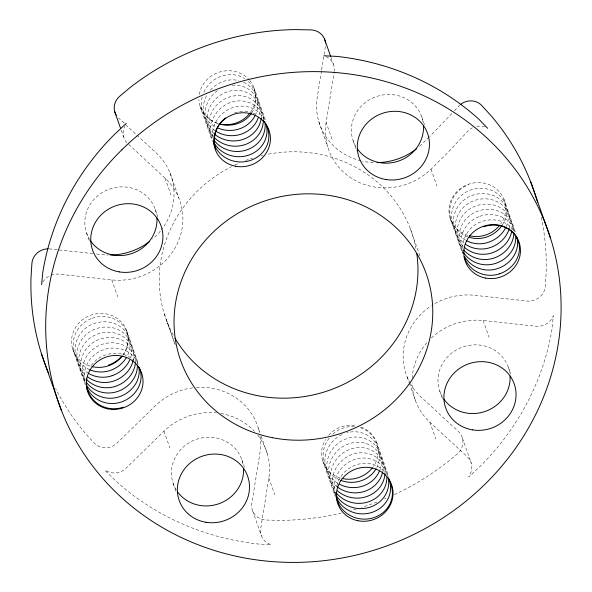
<?xml version="1.0" encoding="UTF-8"?>
<svg xmlns="http://www.w3.org/2000/svg" width="592" height="592" viewBox="0 0 592 592"><rect width="100%" height="100%" fill="white"/><g stroke="black" fill="none" stroke-linecap="round" stroke-linejoin="round"><path stroke-width="0.44" stroke-dasharray="2.96 2.22" d="M321.5 70.766L317.238 97.229A62.412 58.608 -19.4 0 0 360.757 160.772M321.648 69.856L325.171 47.737A15.917 14.948 -19.4 0 0 325.541 43.364M257.772 435.164A62.412 58.608 -19.4 0 1 268.842 477.959L260.554 529.625A15.917 14.948 -19.4 0 0 271.099 544.633L258.193 544.018A259.4 243.601 -19.4 0 1 115.995 481.096L104.865 470.329L106.049 470.677A15.917 14.948 -19.4 0 0 125.208 469.019L163.969 431.213A62.412 58.608 -19.4 0 1 216.339 412.861M332.045 139.268L326.118 122.455L334.265 71.647M451.94 113.457L429.829 136.389M454.441 110.785L458.193 106.782A15.451 14.504 -19.4 0 1 459.747 105.139M429.185 137.018L422.103 143.967A62.412 58.608 -19.4 0 1 418.004 147.645M326.118 122.455A62.412 58.608 -19.4 0 0 359.374 182.477A62.412 58.608 -19.4 0 0 430.991 169.194L446.435 154.038L468.635 130.366A15.451 14.504 -19.4 0 1 472.394 127.791M92.937 253.598L58.127 249.846M96.563 253.998L102.912 254.686A62.412 58.608 -19.4 0 0 108.41 255.026M128.708 144.389L165.05 178.133A62.412 58.608 -19.4 0 1 176.187 245.858A62.412 58.608 -19.4 0 1 111.799 279.912L57.816 274.052A15.917 14.948 -19.4 0 0 51.016 275.213M431.383 337.988A62.412 58.608 -19.4 0 1 483.168 320.494L537.136 326.362A16.147 15.163 -19.4 0 0 553.298 315.699L552.173 328.035A259.4 243.601 -19.4 0 1 480.445 466.03L468.686 477.063L469.108 475.909A16.258 15.266 -19.4 0 0 466.622 456.114L429.91 422.274A62.412 58.608 -19.4 0 1 412.062 382.721M57.261 249.75L51.215 249.077A15.917 14.948 -19.4 0 0 48.936 248.832M124.179 123.129L119.562 118.955A15.917 14.948 -19.4 0 1 118.467 117.986M125.526 124.668L136.182 134.495M136.848 135.102L156.17 152.914A62.412 58.608 -19.4 0 1 161.446 229.763M503.992 199.423L516.076 233.744M421.763 116.927L425.019 126.177M508.365 367.299L510.741 374.026M450.098 218.108L462.485 253.287M430.991 169.194L436.911 186.006M483.168 320.494L489.088 337.314M410.315 228.719L420.594 257.89M331.002 57.387L333.451 64.343M462.426 438.08L471.306 463.307M353.135 140.718L356.687 150.805M439.745 391.083L443.297 401.176M429.91 422.274L435.83 439.086M318.792 121.501L327.672 146.72M407.192 377.052L409.035 382.269M409.338 383.142L416.08 402.279M253.953 87.572L266.037 121.893M376.586 442.113L388.67 476.434M200.059 106.257L212.447 141.436M322.692 460.791L335.331 496.703M170 172.908L178.88 198.135M258.408 428.46L259.94 432.811M261.161 436.289L267.288 453.687M165.05 178.133L170.97 194.953M268.842 477.959L274.762 494.771M155.222 209.324L158.182 217.73M241.825 459.695L244.489 467.258M121.212 130.114L123.661 137.07M252.629 510.837L261.509 536.063M164.361 313.975L175.239 344.862M166.877 321.234L175.336 345.262M111.799 279.912L117.719 296.733M163.969 431.213L169.897 448.033M126.547 330.262L138.632 364.583M86.595 233.115L89.555 241.521M173.197 483.479L176.157 491.893M72.653 348.94L85.041 384.119M196.433 387.486A62.412 58.608 -19.4 0 1 259.459 432.678M260.066 436.126A62.412 58.608 -19.4 0 1 259.955 452.732L252.022 502.216A15.917 14.948 -19.4 0 0 266.733 520.065L281.54 520.361A259.4 243.601 -19.4 0 0 342.317 512.783M192.748 387.849A62.412 58.608 -19.4 0 0 155.089 405.994L117.963 442.209A15.917 14.948 -19.4 0 1 93.81 442.631L85.611 433.662A259.4 243.601 -19.4 0 1 55.655 388.604M541.266 217.249A259.4 243.601 -19.4 0 1 546.142 256.632L546.209 272.031L545.336 286.158A16.147 15.163 -19.4 0 1 525.97 300.914L474.281 295.267A62.412 58.608 -19.4 0 0 431.931 305.413M394.368 494.616A259.4 243.601 -19.4 0 0 434.313 471.765L447.367 462.167L457.165 454.027A16.258 15.266 -19.4 0 0 457.742 430.887L421.03 397.047A62.412 58.608 -19.4 0 1 410.648 384.097M386.102 498.301A259.4 243.601 -19.4 0 1 384.43 499.004M376.875 502.038A259.4 243.601 -19.4 0 1 361.497 507.44M356.303 509.031A259.4 243.601 -19.4 0 1 351.078 510.526M160.314 231.183A62.412 58.608 -19.4 0 1 152.647 239.042M268.361 154.157A130.218 122.292 -19.4 0 1 416.228 250.09M173.33 335.183A130.218 122.292 -19.4 0 1 231.479 166.67M234.743 165.079A130.218 122.292 -19.4 0 1 239.716 162.844M245.628 160.484A130.218 122.292 -19.4 0 1 252.503 158.123M261.257 155.689A130.218 122.292 -19.4 0 1 263.026 155.274M220.883 413.475A62.412 58.608 -19.4 0 1 254.353 431.183M176.268 489.932A36.319 34.107 -19.4 0 1 195.915 439.516A36.319 34.107 -19.4 0 1 243.282 465.771M410.212 383.335A62.412 58.608 -19.4 0 1 431.154 305.916M412.143 378.34A62.412 58.608 -19.4 0 1 427.542 341.924M442.35 396.766A36.319 34.107 -19.4 0 1 462.907 346.956A36.319 34.107 -19.4 0 1 509.823 373.374M373.404 162.578A62.412 58.608 -19.4 0 1 362.519 161.179M355.748 146.402A36.319 34.107 -19.4 0 1 376.756 96.437A36.319 34.107 -19.4 0 1 423.332 123.898M89.666 239.56A36.319 34.107 -19.4 0 1 109.305 189.144A36.319 34.107 -19.4 0 1 156.68 215.407M476.738 126.355A15.451 14.504 -19.4 0 1 484.944 127.006M325.977 56.573A15.917 14.948 -19.4 0 1 334.406 70.781M126.843 142.687A15.917 14.948 -19.4 0 1 124.705 126.414M42.92 281.992A15.917 14.948 -19.4 0 1 50.298 275.517M249.676 80.334A28.534 26.795 -19.4 0 1 250.727 111.992M217.678 123.447A28.534 26.795 -19.4 0 1 198.949 99.619M199.282 94.542A28.534 26.795 -19.4 0 1 219.373 72.106A28.534 26.795 -19.4 0 1 248.544 79.076M467.717 235.298A28.534 26.795 -19.4 0 1 451.548 199.297A28.534 26.795 -19.4 0 1 491.234 185.54A28.534 26.795 -19.4 0 1 500.765 223.843M361.172 427.069A28.534 26.795 -19.4 0 1 373.36 466.533M340.311 477.988A28.534 26.795 -19.4 0 1 325.519 439.434M328.649 435.209A28.534 26.795 -19.4 0 1 356.103 425.692M90.273 366.137A28.534 26.795 -19.4 0 1 74.096 330.136A28.534 26.795 -19.4 0 1 113.79 316.38A28.534 26.795 -19.4 0 1 123.321 354.682M133.082 360.713A28.216 24.827 -19.3 0 0 97.776 334.006A28.216 27.609 -19.6 0 0 85.433 378.281M130.817 357.02A28.216 24.827 -19.3 0 0 123.447 332.867A28.216 24.827 -19.3 0 0 95.926 328.752A28.216 27.609 -19.6 0 0 86.032 375.491M92.226 318.244A28.216 24.827 -19.3 0 1 123.129 325.718A28.216 24.827 -19.3 0 1 122.507 355.281M88.4 373.315A28.216 27.609 -19.6 0 1 75.221 346.86A28.216 27.609 -19.6 0 1 94.084 323.506A28.216 24.827 -19.3 0 1 123.38 329.219A28.216 24.827 -19.3 0 1 127.102 356.317M89.666 369.66A28.216 27.609 -19.6 0 1 73.223 343.338A28.216 27.609 -19.6 0 1 92.234 318.252M138.025 364.028A28.216 24.827 -19.3 0 0 103.334 349.776A28.216 27.609 -19.6 0 0 84.863 381.736M135.435 362.807A28.216 24.827 -19.3 0 0 99.634 339.26A28.216 27.609 -19.6 0 0 85.167 380.774M85.278 383.024A28.216 27.609 -19.6 0 1 101.484 344.522A28.216 24.827 -19.3 0 1 137.218 363.333M91.301 365.434A28.216 27.609 -19.6 0 1 105.184 355.03A28.216 24.827 -19.3 0 1 131.38 358.145M132.667 359.115A28.216 24.827 -19.3 0 1 133.881 360.165M376.771 467.562A28.216 26.226 3.5 0 0 378.147 448.359A28.216 26.211 -42.2 0 0 346.912 432.737M339.223 479.742A28.216 26.226 3.5 0 1 324.46 464.024A28.216 26.211 -42.2 0 1 329.204 438.095M382.95 470.24A28.216 26.226 3.5 0 0 381.847 458.867A28.216 26.211 -42.2 0 0 347.289 444.363A28.216 26.211 -42.2 0 0 330.01 479.786A28.216 26.226 3.5 0 0 336.256 489.658M336.974 486.676A28.216 26.226 3.5 0 1 328.16 474.532A28.216 26.211 -42.2 0 1 345.439 439.101A28.216 26.211 -42.2 0 1 379.997 453.62A28.216 26.226 3.5 0 1 379.931 469.774M341.984 434.558A28.216 26.211 -42.2 0 0 326.31 469.278A28.216 26.226 3.5 0 0 337.98 483.383M360.247 427.676A28.216 26.211 -42.2 0 1 376.297 443.112M332.808 434.202A28.216 26.211 -42.2 0 1 355.304 426.654M384.978 473.859A28.216 26.226 3.5 0 0 383.697 464.121A28.216 26.211 -42.2 0 0 349.147 449.617A28.216 26.211 -42.2 0 0 331.86 485.04A28.216 26.226 3.5 0 0 335.856 492.366M336.833 485.803A28.216 26.211 -42.2 0 1 357.997 464.269A28.216 26.211 -42.2 0 1 385.303 472.697M335.072 493.957A28.216 26.211 -42.2 0 1 353.661 459.806A28.216 26.211 -42.2 0 1 387.397 474.636A28.216 26.226 3.5 0 1 387.886 476.212M333.71 490.294A28.216 26.211 -42.2 0 1 350.997 454.871A28.216 26.211 -42.2 0 1 385.547 469.382A28.216 26.226 3.5 0 1 386.68 474.192M335.819 494.831A28.216 26.226 3.5 0 1 333.71 490.294M463.136 246.087A28.216 27.609 -19.6 0 1 474.303 200.547A28.216 24.827 -19.3 0 1 501.816 204.654A28.216 24.827 -19.3 0 1 509.187 228.808M467.813 236.837A28.216 27.609 -19.6 0 1 449.72 210.737A28.216 27.609 -19.6 0 1 468.753 184.785M506.197 226.618A28.216 24.827 -19.3 0 0 501.18 200.451A28.216 24.827 -19.3 0 0 472.453 195.293A28.216 27.609 -19.6 0 0 453.842 216.924A28.216 27.609 -19.6 0 0 463.891 243.142M501.883 225.707A28.216 24.827 -19.3 0 0 500.987 196.907A28.216 24.827 -19.3 0 0 470.603 190.039A28.216 27.609 -19.6 0 0 451.652 214.26A28.216 27.609 -19.6 0 0 466.452 240.7M511.954 229.341A28.216 24.827 -19.3 0 0 476.153 205.801A28.216 27.609 -19.6 0 0 462.7 248.721M462.67 248.359A28.216 27.609 -19.6 0 1 481.703 221.563A28.216 24.827 -19.3 0 1 514.404 231.583M479.853 216.309A28.216 24.827 -19.3 0 1 515.003 232.057M462.618 251.089A28.216 27.609 -19.6 0 1 478.003 211.055A28.216 24.827 -19.3 0 1 513.871 231.435M462.922 253.243A28.216 27.609 -19.6 0 1 479.853 216.309M258.29 101.698A28.216 26.226 3.5 0 1 258.719 116.291M214.807 130.529A28.216 26.226 3.5 0 1 204.603 117.364A28.216 26.211 -42.2 0 1 207.348 94.343M243.497 82.207A28.216 26.211 -42.2 0 1 256.44 96.452A28.216 26.226 3.5 0 1 255.766 114.145M210.463 90.073A28.216 26.211 -42.2 0 1 238.768 80.571M248.433 81.578A28.216 26.211 -42.2 0 1 254.59 91.198A28.216 26.226 3.5 0 1 251.496 113.257M202.175 97.11A28.216 26.211 -42.2 0 0 202.745 112.11A28.216 26.226 3.5 0 0 215.939 127.065M203.87 92.189A28.216 26.211 -42.2 0 1 244.555 78.536M261.242 118.326A28.216 26.226 3.5 0 0 260.14 106.952A28.216 26.211 -42.2 0 0 225.582 92.448A28.216 26.211 -42.2 0 0 208.303 127.872A28.216 26.226 3.5 0 0 213.379 136.5M213.941 133.666A28.216 26.226 3.5 0 1 206.453 122.618A28.216 26.211 -42.2 0 1 219.025 89.592M232.168 85.189A28.216 26.211 -42.2 0 1 258.29 101.706M217.286 123.24A28.216 26.226 3.5 0 1 200.903 106.856M263.329 120.309A28.216 26.226 3.5 0 0 261.99 112.206A28.216 26.211 -42.2 0 0 227.432 97.702A28.216 26.211 -42.2 0 0 210.153 133.126A28.216 26.226 3.5 0 0 212.254 137.662M212.003 138.38A28.216 26.211 -42.2 0 1 229.282 102.956A28.216 26.211 -42.2 0 1 263.84 117.468A28.216 26.226 3.5 0 1 264.321 119.051M212.535 137.1A28.216 26.211 -42.2 0 1 232.774 107.603A28.216 26.211 -42.2 0 1 264.395 119.68M234.632 112.857A28.216 26.211 -42.2 0 1 237.999 111.947M239.708 111.651A28.216 26.211 -42.2 0 1 248.218 111.762M249.868 112.103A28.216 26.211 -42.2 0 1 251.489 112.547M253.065 113.094A28.216 26.211 -42.2 0 1 256.084 114.478"/><path stroke-width="0.89" d="M41.632 284.693L42.787 272.372A259.4 243.601 -19.4 0 1 114.522 134.377L126.274 123.351M323.861 55.774L336.767 56.388A259.4 243.601 -19.4 0 1 478.972 119.31L487.616 128.279M530.713 181.907L550.582 238.391M324.571 39.116L330.699 56.514M114.774 111.844L120.598 128.375M41.418 353.609L61.287 410.093M537.58 202.39A259.4 243.601 -19.4 0 0 491.582 116.298L482.088 105.85A15.451 14.504 -19.4 0 0 460.317 104.636M48.847 373.892A259.4 243.601 -19.4 0 1 30.984 277.922L31.879 263.803A15.917 14.948 -19.4 0 1 48.167 248.818M149.798 241.358A62.412 58.608 -19.4 0 1 110.253 255.034M416.768 253.472A130.218 122.292 -19.4 0 1 329.004 390.402A130.218 122.292 -19.4 0 1 175.01 338.158M243.541 468.442A36.319 34.107 -19.4 0 1 218.663 503.814A36.319 34.107 -19.4 0 1 177.252 491.419M510.082 376.046A36.319 34.107 -19.4 0 1 485.203 411.418A36.319 34.107 -19.4 0 1 443.793 399.023M416.561 148.792A62.412 58.608 -19.4 0 1 377.067 162.63M423.48 125.674A36.319 34.107 -19.4 0 1 398.601 161.054A36.319 34.107 -19.4 0 1 357.191 148.651M156.939 218.071A36.319 34.107 -19.4 0 1 132.053 253.45A36.319 34.107 -19.4 0 1 90.65 241.048M325.467 42.639A15.917 14.948 -19.4 0 0 310.46 29.896L295.652 29.6A259.4 243.601 -19.4 0 0 129.826 87.786L120.072 95.956A15.917 14.948 -19.4 0 0 116.224 115.144M249.676 113.405A28.534 26.795 -19.4 0 1 219.373 123.906M499.722 225.256A28.534 26.795 -19.4 0 1 469.412 235.757M372.316 467.939A28.534 26.795 -19.4 0 1 342.006 478.447M122.27 356.088A28.534 26.795 -19.4 0 1 91.967 366.596M133.082 360.713A28.216 24.827 -19.3 0 1 113.997 380.945A28.216 27.609 -19.6 0 1 87.372 376.608M126.281 357.768A28.216 24.827 -19.3 0 1 110.297 370.437A28.216 27.609 -19.6 0 1 89.666 369.66M129.678 360.084A28.216 24.827 -19.3 0 1 112.147 375.691M112.147 375.691A28.216 27.609 -19.6 0 1 88.4 373.315M86.617 379.553A28.216 27.609 -19.6 0 0 115.847 386.199A28.216 24.827 -19.3 0 0 135.435 362.807M121.412 356.584A28.216 24.827 -19.3 0 1 108.447 365.183M139.312 367.824A28.216 24.827 -19.3 0 1 121.397 401.968A28.216 27.609 -19.6 0 1 86.402 386.702M86.099 384.556A28.216 27.609 -19.6 0 0 119.547 396.707A28.216 24.827 -19.3 0 0 138.831 367.04M137.351 364.901A28.216 24.827 -19.3 0 1 117.697 391.453A28.216 27.609 -19.6 0 1 86.18 382.188M123.247 407.215A28.216 27.609 -19.6 0 1 86.225 383.557M86.18 380.079A28.216 27.609 -19.6 0 1 86.321 378.347M379.331 471.313A28.216 26.226 3.5 0 1 339.505 484.234M382.669 471.861A28.216 26.226 3.5 0 1 336.974 486.676M384.978 473.859A28.216 26.226 3.5 0 1 367.158 496.385A28.216 26.226 3.5 0 1 337.499 490.835M375.964 469.019A28.216 26.226 3.5 0 1 340.851 480.408M388.263 477.825A28.216 26.226 3.5 0 1 370.03 507.174A28.216 26.226 3.5 0 1 335.819 494.831M386.887 477.47A28.216 26.226 3.5 0 1 367.343 502.179A28.216 26.226 3.5 0 1 335.856 492.366M388.655 478.343A28.216 26.211 -42.2 0 1 389.247 479.89A28.216 26.226 3.5 0 1 371.88 512.428A28.216 26.226 3.5 0 1 336.16 497.102M336.027 492.581A28.216 26.211 -42.2 0 0 337.41 500.802A28.216 26.226 3.5 0 0 372.893 517.941A28.216 26.226 3.5 0 0 391.097 485.144M465.297 244.17A28.216 27.609 -19.6 0 0 490.516 247.478A28.216 24.827 -19.3 0 0 509.187 228.808M501.883 225.707A28.216 24.827 -19.3 0 1 486.816 236.97A28.216 27.609 -19.6 0 1 469.478 237.385M505.472 228.105A28.216 24.827 -19.3 0 1 488.666 242.224A28.216 27.609 -19.6 0 1 466.452 240.7M511.762 230.924A28.216 24.827 -19.3 0 1 492.366 252.74A28.216 27.609 -19.6 0 1 464.402 247.286M464.468 256.343A28.216 27.609 -19.6 0 0 497.916 268.494A28.216 24.827 -19.3 0 0 516.853 237.311M463.802 250.068A28.216 27.609 -19.6 0 0 494.216 257.986A28.216 24.827 -19.3 0 0 513.893 233.011M499.774 273.748A28.216 27.609 -19.6 0 1 464.158 256.876M515.595 235.128A28.216 24.827 -19.3 0 1 496.074 263.248A28.216 27.609 -19.6 0 1 463.536 252.562M483.553 226.817A28.216 24.827 -19.3 0 1 518.244 241.07A28.216 24.827 -19.3 0 1 499.774 273.756M261.242 118.326A28.216 26.226 3.5 0 1 243.593 139.216A28.216 26.226 3.5 0 1 215.266 134.761M251.496 113.257A28.216 26.226 3.5 0 1 218.951 123.817M255.063 115.647A28.216 26.226 3.5 0 1 217.516 127.828M258.223 117.86A28.216 26.226 3.5 0 1 216.272 131.468M266.171 124.305A28.216 26.226 3.5 0 1 248.322 155.267A28.216 26.226 3.5 0 1 213.305 141.451M263.329 120.309A28.216 26.226 3.5 0 1 245.443 144.47A28.216 26.226 3.5 0 1 214.541 137.744M213.364 142.05A28.216 26.211 -42.2 0 0 213.853 143.634A28.216 26.226 3.5 0 0 249.336 160.78A28.216 26.226 3.5 0 0 267.54 127.976A28.216 26.211 -42.2 0 0 263.595 120.79M265.127 123.92A28.216 26.226 3.5 0 1 246.464 150.013A28.216 26.226 3.5 0 1 214.149 140.452M215.703 148.888A28.216 26.211 -42.2 0 1 225.397 117.926M121.915 149.739L120.442 151.197A259.4 243.601 -19.4 0 0 120.435 496.562L121.915 497.909A259.4 243.601 -19.4 0 0 484.885 484.308L486.365 482.85A259.4 243.601 -19.4 0 0 486.365 137.477L484.892 136.13A259.4 243.601 -19.4 0 0 121.915 149.739M205.927 522.262A36.319 34.107 -19.4 0 0 247.745 476.508A36.319 34.107 -19.4 0 0 186.621 466.437A36.319 34.107 -19.4 0 0 205.927 522.262M119.325 271.898A36.319 34.107 -19.4 0 0 161.142 226.144A36.319 34.107 -19.4 0 0 100.018 216.073A36.319 34.107 -19.4 0 0 119.325 271.898M385.873 179.502A36.319 34.107 -19.4 0 0 427.683 133.748A36.319 34.107 -19.4 0 0 366.559 123.676A36.319 34.107 -19.4 0 0 385.873 179.502M472.475 429.866A36.319 34.107 -19.4 0 0 514.293 384.112A36.319 34.107 -19.4 0 0 453.169 374.04A36.319 34.107 -19.4 0 0 472.475 429.866M272.542 437.717A130.218 122.292 -19.4 0 0 427.639 278.025A130.218 122.292 -19.4 0 0 210.027 235.32A130.218 122.292 -19.4 0 0 272.542 437.717M107.914 408.887A28.534 26.795 -19.4 0 0 141.902 373.892A28.534 26.795 -19.4 0 0 94.217 364.539A28.534 26.795 -19.4 0 0 107.914 408.887M235.32 166.197A28.534 26.795 -19.4 0 0 269.308 131.209A28.534 26.795 -19.4 0 0 221.623 121.848A28.534 26.795 -19.4 0 0 235.32 166.197M485.366 278.048A28.534 26.795 -19.4 0 0 519.347 243.06A28.534 26.795 -19.4 0 0 471.669 233.699A28.534 26.795 -19.4 0 0 485.366 278.048M357.96 520.738A28.534 26.795 -19.4 0 0 391.941 485.743A28.534 26.795 -19.4 0 0 344.263 476.39A28.534 26.795 -19.4 0 0 357.96 520.738"/></g></svg>
